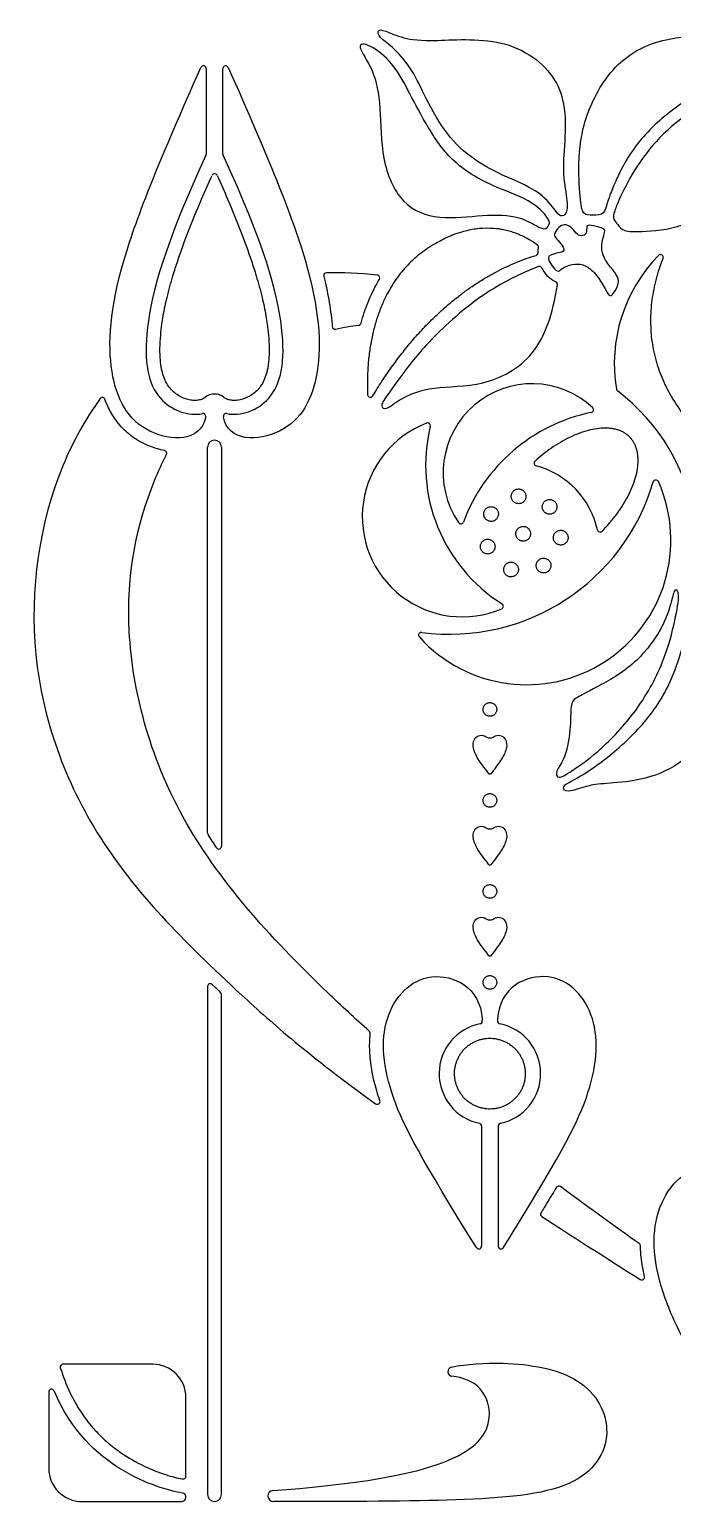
# Model space of a CAD drawing. Header units: millimetres. Extents: x -84 to 83, y -94 to 93.
# Drawn here: x -45.46 to -30.66, y 24.61 to 58.46 of the extents above; entities that cross this region are included whole.
import ezdxf

# ---------------------------------------------------------------- set-up
doc = ezdxf.new("R2010")
doc.units = ezdxf.units.MM
doc.header["$MEASUREMENT"] = 0
doc.layers.add('Default', color=18, linetype='Continuous')

msp = doc.modelspace()

# ---------------------------------------------------------------- linework, layer by layer
at = {"layer": 'Default', "color": 5}
for p, q in [((-41.39, 57.561), (-41.39, 55.597)), ((-41.007, 55.597), (-41.007, 57.561)), ((-41.358, 39.976), (-41.358, 48.856)), ((-41.039, 48.856), (-41.039, 39.673)), ((-41.358, 36.456), (-41.358, 24.765)), ((-41.039, 24.765), (-41.039, 36.269)), ((-35.04, 35.699), (-35.038, 35.659)), ((-34.684, 35.699), (-34.687, 35.659)), ((-35.054, 33.242), (-35.054, 30.481)), ((-34.671, 33.242), (-34.671, 30.481)), ((-42.622, 27.764), (-44.687, 27.764)), ((-45.015, 27.126), (-45.015, 25.371)), ((-41.857, 25.187), (-41.857, 26.999)), ((-44.25, 24.606), (-41.955, 24.606))]:
    msp.add_line(p, q, dxfattribs=at)
for centre, radius, start, end in [((-41.454, 57.561), 0.0638, 360, 155.9389), ((-40.943, 57.561), 0.0638, 24.0611, 180), ((-41.454, 55.597), 0.0638, 335.2046, 0), ((-40.943, 55.597), 0.0638, 180, 204.7954), ((-41.199, 55.081), 0.0638, 24.2483, 155.7517), ((-33.806, 53.45), 0.0638, 348.3496, 53.5776), ((-33.819, 53.327), 0.0638, 286.7224, 1.8642), ((-28.461, 50.781), 3.538, 135.4128, 189.6525), ((-30.936, 53.22), 0.0638, 338.8616, 135.4128), ((-38.624, 52.802), 0.0638, 91.5335, 193.7639), ((-33.721, 52.95), 0.0638, 27.0347, 111.2769), ((-37.458, 52.748), 0.0638, 328.7358, 83.4593), ((-33.373, 52.599), 0.0638, 351.1177, 67.4053), ((-38.426, 51.634), 0.0638, 184.6092, 282.5267), ((-37.889, 51.723), 0.0638, 276.0618, 344.896), ((-33.892, 48.267), 2.046, 47.0413, 214.1332), ((-31.887, 50.198), 0.0638, 189.6525, 232.8873), ((-34.727, 46.445), 4.643, 8.542, 52.8873), ((-43.781, 49.934), 0.0638, 20.6649, 144.2604), ((-41.199, 49.728), 0.348, 51.2802, 128.7195), ((-37.613, 50.066), 0.0638, 182.401, 329.0513), ((-41.465, 49.566), 0.0638, 349.6754, 102.308), ((-40.932, 49.566), 0.0638, 77.694, 190.3331), ((-31.712, 45.723), 4.016, 101.7211, 159.4533), ((-32.541, 49.717), 0.0638, 281.7211, 47.0413), ((-35.496, 47.256), 2.303, 110.9006, 293.1524), ((-32.574, 48.438), 3.767, 166.2602, 237.7928), ((-36.295, 49.348), 0.0638, 346.2602, 110.9006), ((-42.363, 48.716), 0.0638, 332.646, 79.3939), ((-41.199, 48.856), 0.159, 0, 180), ((-33.782, 48.489), 0.0638, 131.9397, 255.0148), ((-34.306, 46.53), 1.964, 12.4552, 75.0148), ((-31.042, 48.036), 0.0638, 23.9699, 163.5288), ((-34.018, 46.713), 3.321, 222.0072, 23.9699), ((-35.788, 49.44), 4.886, 262.4482, 343.5288), ((-35.532, 47.154), 0.0638, 214.1332, 339.4533), ((-32.326, 46.967), 0.0638, 192.4552, 315.5303), ((-34.616, 45.197), 0.0638, 293.1524, 57.7928), ((-36.439, 44.533), 0.0638, 82.4482, 222.0072), ((-41.298, 39.976), 0.06, 180, 212.4014), ((-41.099, 39.673), 0.06, 214.2, 0), ((-41.298, 36.456), 0.06, 46.6328, 180), ((-41.099, 36.269), 0.06, 0, 46.9267), ((-34.862, 34.447), 1.168, 101.2041, 258.0476), ((-35.102, 35.655), 0.0638, 281.2041, 3.3526), ((-34.623, 35.655), 0.0638, 176.6474, 258.7959), ((-34.862, 34.447), 1.168, 281.9524, 78.7959), ((-37.678, 35.372), 0.0638, 353.8874, 48.0817), ((-37.455, 33.806), 0.0638, 234.1495, 18.9403), ((-35.118, 33.242), 0.0638, 360, 78.0476), ((-34.607, 33.242), 0.0638, 101.9524, 180), ((-33.278, 31.8), 0.0638, 53.4193, 149.363), ((-33.632, 31.213), 0.0638, 148.6644, 237.0258), ((-35.118, 30.481), 0.0638, 211.895, 0), ((-34.607, 30.481), 0.0638, 180, 328.105), ((-31.462, 30.486), 0.0638, 1.8219, 54.5777), ((-31.367, 29.766), 0.0638, 237.772, 12.6788), ((-44.687, 27.7), 0.0638, 90, 197.5354), ((-42.622, 26.999), 0.765, 0, 90), ((-35.724, 27.593), 0.107, 101.4238, 263.7532), ((-44.951, 27.126), 0.0638, 23.0246, 180), ((-44.25, 25.371), 0.765, 180, 270), ((-41.92, 25.187), 0.0638, 259.222, 360), ((-41.955, 24.704), 0.0985, 270.0002, 80.3488), ((-41.199, 24.765), 0.159, 180, 360), ((-39.845, 24.733), 0.127, 94.0893, 270.0007)]:
    msp.add_arc(centre, radius, start, end, dxfattribs=at)
for points, degree in [([(-36.365, 56.954), (-36.242, 56.707), (-35.935, 56.114), (-35.322, 55.501), (-34.593, 55.106), (-33.723, 54.761), (-33.341, 54.29), (-33.243, 54.133), (-33.078, 54.219), (-33.078, 54.521), (-33.204, 55.227), (-33.122, 55.907), (-33.115, 57.28), (-34.405, 58.318), (-36.271, 58.176), (-36.865, 58.249), (-37.308, 58.451), (-37.458, 58.468), (-37.422, 58.276), (-37.136, 58.103), (-36.673, 57.595), (-36.488, 57.201), (-36.365, 56.954)], 3), ([(-32.008, 54.882), (-31.908, 55.119), (-31.587, 55.783), (-30.682, 56.658), (-29.634, 57.242), (-28.942, 57.827), (-28.877, 58.073), (-29.028, 58.108), (-29.507, 58.166), (-30.437, 58.382), (-31.809, 57.949), (-32.615, 56.738), (-32.845, 55.63), (-32.796, 54.601), (-32.734, 54.218), (-32.591, 54.182), (-32.251, 54.189), (-32.19, 54.361), (-32.109, 54.645), (-32.008, 54.882)], 3), ([(-36.335, 56.305), (-36.171, 56.022), (-35.779, 55.398), (-34.794, 54.834), (-33.912, 54.555), (-33.446, 54.064), (-33.518, 53.934), (-33.621, 53.815), (-34.141, 54.189), (-35.002, 54.21), (-36.041, 54.064), (-36.922, 54.402), (-37.38, 55.47), (-37.365, 56.715), (-37.525, 57.552), (-37.974, 58.142), (-37.646, 58.147), (-37.088, 57.698), (-36.758, 57.093), (-36.498, 56.587), (-36.335, 56.305)], 3), ([(-31.912, 54.489), (-31.846, 54.64), (-31.624, 55.128), (-31.056, 55.912), (-30.333, 56.545), (-29.57, 56.924), (-28.959, 57.424), (-28.792, 57.74), (-28.656, 57.618), (-28.801, 57.257), (-28.95, 56.467), (-29.114, 55.243), (-29.625, 54.36), (-30.53, 53.855), (-31.578, 53.798), (-31.833, 53.839), (-31.954, 54.028), (-32.027, 54.098), (-32.015, 54.22), (-31.977, 54.338), (-31.912, 54.489)], 3), ([(-32.218, 52.514), (-32.268, 52.601), (-32.438, 52.873), (-32.67, 53.05), (-32.899, 53.084), (-33.174, 53.005), (-33.271, 52.881), (-33.363, 52.926), (-33.503, 53.124), (-33.543, 53.248), (-33.357, 53.319), (-33.13, 53.34), (-33.183, 53.49), (-33.33, 53.65), (-33.409, 53.737), (-33.278, 53.931), (-33.146, 53.984), (-32.995, 53.939), (-32.88, 53.763), (-32.761, 53.692), (-32.624, 53.763), (-32.645, 53.949), (-32.574, 53.975), (-32.259, 53.89), (-32.201, 53.85), (-32.259, 53.681), (-32.307, 53.46), (-32.247, 53.191), (-32.023, 52.919), (-31.872, 52.722), (-31.936, 52.518), (-32.054, 52.321), (-32.141, 52.352), (-32.169, 52.427), (-32.218, 52.514)], 3), ([(-33.755, 53.329), (-33.757, 53.376), (-33.744, 53.437)], 2), ([(-37.45, 52.811), (-37.869, 52.859), (-38.26, 52.876), (-38.625, 52.866)], 3), ([(-33.348, 52.658), (-33.479, 52.712), (-33.589, 52.833), (-33.664, 52.979)], 3), ([(-38.412, 51.572), (-38.234, 51.612), (-38.056, 51.641), (-37.882, 51.66)], 3), ([(-34.096, 47.857), (-34.105, 47.864), (-34.124, 47.876), (-34.155, 47.889), (-34.188, 47.895), (-34.221, 47.894), (-34.254, 47.887), (-34.285, 47.874), (-34.312, 47.855), (-34.335, 47.831), (-34.354, 47.803), (-34.366, 47.772), (-34.372, 47.739), (-34.372, 47.706), (-34.365, 47.673), (-34.351, 47.642), (-34.332, 47.615), (-34.308, 47.591), (-34.28, 47.573), (-34.249, 47.561), (-34.216, 47.555), (-34.183, 47.555), (-34.15, 47.562), (-34.12, 47.575), (-34.092, 47.594), (-34.069, 47.618), (-34.051, 47.646), (-34.038, 47.677), (-34.032, 47.71), (-34.033, 47.744), (-34.04, 47.776), (-34.053, 47.807), (-34.072, 47.835), (-34.088, 47.85), (-34.096, 47.857)], 3), ([(-34.874, 47.483), (-34.884, 47.48), (-34.906, 47.473), (-34.935, 47.457), (-34.96, 47.435), (-34.98, 47.408), (-34.995, 47.378), (-35.004, 47.346), (-35.006, 47.313), (-35.002, 47.28), (-34.992, 47.248), (-34.975, 47.219), (-34.953, 47.194), (-34.927, 47.173), (-34.897, 47.158), (-34.864, 47.149), (-34.831, 47.147), (-34.798, 47.151), (-34.766, 47.162), (-34.737, 47.178), (-34.712, 47.2), (-34.691, 47.227), (-34.677, 47.257), (-34.668, 47.289), (-34.665, 47.322), (-34.67, 47.356), (-34.68, 47.387), (-34.697, 47.416), (-34.719, 47.442), (-34.745, 47.462), (-34.775, 47.477), (-34.807, 47.486), (-34.841, 47.488), (-34.863, 47.485), (-34.874, 47.483)], 3), ([(-33.319, 47.483), (-33.319, 47.494), (-33.321, 47.516), (-33.331, 47.548), (-33.347, 47.578), (-33.368, 47.604), (-33.394, 47.625), (-33.423, 47.64), (-33.455, 47.65), (-33.489, 47.653), (-33.522, 47.65), (-33.554, 47.64), (-33.583, 47.625), (-33.609, 47.604), (-33.63, 47.578), (-33.646, 47.548), (-33.656, 47.516), (-33.659, 47.483), (-33.656, 47.45), (-33.646, 47.418), (-33.63, 47.388), (-33.609, 47.362), (-33.583, 47.341), (-33.554, 47.325), (-33.522, 47.316), (-33.489, 47.312), (-33.455, 47.316), (-33.423, 47.325), (-33.394, 47.341), (-33.368, 47.362), (-33.347, 47.388), (-33.331, 47.418), (-33.321, 47.45), (-33.319, 47.472), (-33.319, 47.483)], 3), ([(-35.066, 46.642), (-35.07, 46.632), (-35.078, 46.611), (-35.083, 46.578), (-35.082, 46.544), (-35.074, 46.512), (-35.06, 46.482), (-35.04, 46.455), (-35.015, 46.432), (-34.987, 46.415), (-34.955, 46.403), (-34.922, 46.398), (-34.889, 46.399), (-34.856, 46.407), (-34.826, 46.421), (-34.799, 46.441), (-34.777, 46.466), (-34.759, 46.494), (-34.748, 46.526), (-34.742, 46.559), (-34.744, 46.592), (-34.752, 46.625), (-34.766, 46.655), (-34.786, 46.682), (-34.81, 46.705), (-34.839, 46.722), (-34.87, 46.733), (-34.903, 46.739), (-34.937, 46.737), (-34.969, 46.729), (-34.999, 46.715), (-35.026, 46.695), (-35.049, 46.671), (-35.061, 46.652), (-35.066, 46.642)], 3), ([(-33.932, 46.82), (-33.929, 46.831), (-33.926, 46.853), (-33.927, 46.887), (-33.935, 46.919), (-33.949, 46.95), (-33.969, 46.977), (-33.994, 46.999), (-34.022, 47.017), (-34.054, 47.028), (-34.087, 47.033), (-34.12, 47.032), (-34.152, 47.024), (-34.183, 47.01), (-34.21, 46.99), (-34.233, 46.966), (-34.25, 46.937), (-34.261, 46.906), (-34.267, 46.873), (-34.265, 46.839), (-34.257, 46.807), (-34.243, 46.777), (-34.224, 46.75), (-34.199, 46.727), (-34.171, 46.709), (-34.139, 46.698), (-34.106, 46.693), (-34.073, 46.694), (-34.04, 46.702), (-34.01, 46.716), (-33.983, 46.736), (-33.96, 46.76), (-33.943, 46.789), (-33.935, 46.81), (-33.932, 46.82)], 3), ([(-33.127, 46.642), (-33.118, 46.649), (-33.102, 46.664), (-33.084, 46.692), (-33.07, 46.723), (-33.063, 46.755), (-33.063, 46.789), (-33.069, 46.822), (-33.081, 46.853), (-33.099, 46.881), (-33.123, 46.905), (-33.15, 46.924), (-33.181, 46.937), (-33.214, 46.944), (-33.247, 46.944), (-33.28, 46.938), (-33.311, 46.926), (-33.339, 46.908), (-33.363, 46.884), (-33.382, 46.857), (-33.395, 46.826), (-33.402, 46.793), (-33.403, 46.76), (-33.397, 46.727), (-33.384, 46.696), (-33.366, 46.668), (-33.343, 46.644), (-33.315, 46.625), (-33.285, 46.612), (-33.252, 46.605), (-33.218, 46.604), (-33.186, 46.61), (-33.155, 46.623), (-33.136, 46.635), (-33.127, 46.642)], 3), ([(-30.336, 44.652), (-30.416, 44.275), (-30.668, 43.408), (-31.301, 42.466), (-32.249, 41.612), (-32.932, 41.191), (-33.177, 41.087), (-33.177, 40.938), (-32.967, 40.942), (-32.493, 41.116), (-32.014, 41.118), (-31.027, 41.252), (-30.179, 41.766), (-29.499, 42.656), (-29.26, 43.993), (-29.385, 45.024), (-29.759, 45.815), (-30.068, 46.099), (-30.083, 46.398), (-29.949, 46.697), (-30.143, 46.747), (-30.358, 46.947), (-30.417, 46.787), (-30.467, 46.598), (-30.323, 46.423), (-30.183, 45.675), (-30.255, 45.03), (-30.336, 44.652)], 3), ([(-34.528, 45.967), (-34.523, 45.957), (-34.511, 45.938), (-34.489, 45.914), (-34.462, 45.894), (-34.431, 45.88), (-34.399, 45.872), (-34.365, 45.871), (-34.332, 45.876), (-34.301, 45.887), (-34.272, 45.905), (-34.248, 45.927), (-34.228, 45.954), (-34.214, 45.985), (-34.206, 46.017), (-34.205, 46.05), (-34.21, 46.083), (-34.221, 46.115), (-34.239, 46.143), (-34.261, 46.168), (-34.288, 46.188), (-34.319, 46.202), (-34.351, 46.21), (-34.384, 46.211), (-34.418, 46.206), (-34.449, 46.195), (-34.478, 46.177), (-34.502, 46.155), (-34.522, 46.128), (-34.536, 46.097), (-34.544, 46.065), (-34.545, 46.031), (-34.54, 45.998), (-34.532, 45.977), (-34.528, 45.967)], 3), ([(-33.665, 45.967), (-33.654, 45.965), (-33.632, 45.962), (-33.599, 45.964), (-33.566, 45.973), (-33.536, 45.988), (-33.51, 46.009), (-33.488, 46.034), (-33.472, 46.063), (-33.461, 46.095), (-33.457, 46.128), (-33.459, 46.161), (-33.468, 46.193), (-33.483, 46.223), (-33.503, 46.25), (-33.529, 46.272), (-33.558, 46.288), (-33.589, 46.299), (-33.622, 46.303), (-33.656, 46.301), (-33.688, 46.292), (-33.718, 46.277), (-33.744, 46.257), (-33.766, 46.231), (-33.783, 46.202), (-33.794, 46.171), (-33.798, 46.137), (-33.795, 46.104), (-33.787, 46.072), (-33.772, 46.042), (-33.751, 46.015), (-33.726, 45.993), (-33.697, 45.977), (-33.676, 45.97), (-33.665, 45.967)], 3), ([(-32.484, 43.294), (-32.262, 43.41), (-31.579, 43.776), (-30.93, 44.592), (-30.69, 45.236), (-30.617, 45.651), (-30.481, 45.51), (-30.588, 44.933), (-30.822, 43.942), (-31.491, 42.712), (-32.466, 41.749), (-32.933, 41.442), (-33.328, 41.18), (-33.352, 41.423), (-33.128, 41.667), (-32.994, 42.372), (-33.014, 42.966), (-32.907, 43.078), (-32.705, 43.177), (-32.484, 43.294)], 3), ([(-34.705, 42.824), (-34.705, 42.834), (-34.707, 42.855), (-34.716, 42.885), (-34.73, 42.912), (-34.75, 42.936), (-34.774, 42.956), (-34.802, 42.971), (-34.832, 42.98), (-34.862, 42.983), (-34.893, 42.98), (-34.923, 42.971), (-34.951, 42.956), (-34.975, 42.936), (-34.994, 42.912), (-35.009, 42.885), (-35.018, 42.855), (-35.021, 42.824), (-35.018, 42.793), (-35.009, 42.763), (-34.994, 42.736), (-34.975, 42.712), (-34.951, 42.692), (-34.923, 42.677), (-34.893, 42.668), (-34.862, 42.665), (-34.832, 42.668), (-34.802, 42.677), (-34.774, 42.692), (-34.75, 42.712), (-34.73, 42.736), (-34.716, 42.763), (-34.707, 42.793), (-34.705, 42.814), (-34.705, 42.824)], 3), ([(-34.705, 40.731), (-34.705, 40.741), (-34.707, 40.762), (-34.716, 40.792), (-34.73, 40.819), (-34.75, 40.843), (-34.774, 40.863), (-34.802, 40.878), (-34.832, 40.887), (-34.862, 40.89), (-34.893, 40.887), (-34.923, 40.878), (-34.951, 40.863), (-34.975, 40.843), (-34.994, 40.819), (-35.009, 40.792), (-35.018, 40.762), (-35.021, 40.731), (-35.018, 40.7), (-35.009, 40.67), (-34.994, 40.643), (-34.975, 40.619), (-34.951, 40.599), (-34.923, 40.584), (-34.893, 40.575), (-34.862, 40.572), (-34.832, 40.575), (-34.802, 40.584), (-34.774, 40.599), (-34.75, 40.619), (-34.73, 40.643), (-34.716, 40.67), (-34.707, 40.7), (-34.705, 40.721), (-34.705, 40.731)], 3), ([(-41.149, 39.64), (-41.217, 39.74), (-41.284, 39.841), (-41.349, 39.944)], 3), ([(-34.705, 38.638), (-34.705, 38.649), (-34.707, 38.669), (-34.716, 38.699), (-34.73, 38.726), (-34.75, 38.75), (-34.774, 38.77), (-34.802, 38.785), (-34.832, 38.794), (-34.862, 38.797), (-34.893, 38.794), (-34.923, 38.785), (-34.951, 38.77), (-34.975, 38.75), (-34.994, 38.726), (-35.009, 38.699), (-35.018, 38.669), (-35.021, 38.638), (-35.018, 38.607), (-35.009, 38.578), (-34.994, 38.55), (-34.975, 38.526), (-34.951, 38.506), (-34.923, 38.492), (-34.893, 38.483), (-34.862, 38.48), (-34.832, 38.483), (-34.802, 38.492), (-34.774, 38.506), (-34.75, 38.526), (-34.73, 38.55), (-34.716, 38.578), (-34.707, 38.607), (-34.705, 38.628), (-34.705, 38.638)], 3), ([(-34.705, 36.545), (-34.705, 36.556), (-34.707, 36.576), (-34.716, 36.606), (-34.73, 36.634), (-34.75, 36.658), (-34.774, 36.677), (-34.802, 36.692), (-34.832, 36.701), (-34.862, 36.704), (-34.893, 36.701), (-34.923, 36.692), (-34.951, 36.677), (-34.975, 36.658), (-34.994, 36.634), (-35.009, 36.606), (-35.018, 36.576), (-35.021, 36.545), (-35.018, 36.514), (-35.009, 36.485), (-34.994, 36.457), (-34.975, 36.433), (-34.951, 36.413), (-34.923, 36.399), (-34.893, 36.39), (-34.862, 36.387), (-34.832, 36.39), (-34.802, 36.399), (-34.774, 36.413), (-34.75, 36.433), (-34.73, 36.457), (-34.716, 36.485), (-34.707, 36.514), (-34.705, 36.535), (-34.705, 36.545)], 3), ([(-31.425, 30.538), (-31.919, 30.889), (-32.54, 31.332), (-33.24, 31.852)], 3), ([(-33.666, 31.159), (-32.987, 30.719), (-32.235, 30.238), (-31.401, 29.712)], 3)]:
    msp.add_open_spline(points, degree=degree, dxfattribs=at)
for points, knots in [([(-41.402, 49.554), (-41.509, 48.964), (-42.948, 49.016), (-43.714, 50.431), (-43.561, 52.779), (-42.435, 55.519), (-41.512, 57.587)], [43.47504, 43.47504, 43.47504, 43.47504, 47.682905, 52.114075, 56.545246, 60.64234, 60.64234, 60.64234, 60.64234]), ([(-40.885, 57.587), (-39.962, 55.519), (-38.836, 52.779), (-38.683, 50.431), (-39.449, 49.016), (-40.888, 48.964), (-40.995, 49.554)], [35.400469, 35.400469, 35.400469, 35.400469, 39.497564, 43.928734, 48.359904, 52.567501, 52.567501, 52.567501, 52.567501]), ([(-41.396, 55.571), (-42.348, 53.509), (-42.945, 51.313), (-42.626, 49.836), (-41.79, 49.56), (-41.478, 49.628)], [32.022338, 32.022338, 32.022338, 32.022338, 35.883438, 39.752476, 43.278459, 43.278459, 43.278459, 43.278459]), ([(-40.919, 49.628), (-40.607, 49.56), (-39.771, 49.836), (-39.452, 51.313), (-40.049, 53.509), (-41.001, 55.571)], [52.764094, 52.764094, 52.764094, 52.764094, 56.289935, 60.158972, 64.020073, 64.020073, 64.020073, 64.020073]), ([(-41.416, 50), (-41.44, 49.98), (-41.496, 49.95), (-41.593, 49.929), (-41.7, 49.928), (-41.82, 49.95), (-41.987, 50.01), (-42.141, 50.114), (-42.265, 50.259), (-42.341, 50.396), (-42.389, 50.53), (-42.417, 50.648), (-42.434, 50.747), (-42.452, 50.904), (-42.459, 51.136), (-42.443, 51.413), (-42.414, 51.663), (-42.369, 51.953), (-42.291, 52.327), (-42.174, 52.749), (-42.014, 53.247), (-41.799, 53.835), (-41.531, 54.489), (-41.339, 54.924), (-41.257, 55.107)], [29.823281, 29.823281, 29.823281, 29.823281, 29.976401, 30.117133, 30.286436, 30.478916, 30.686782, 31.121014, 31.3409, 31.578371, 31.853579, 32.010121, 32.145967, 32.330022, 32.748919, 33.240802, 33.631316, 33.934471, 34.617581, 35.43044, 35.993516, 37.078817, 38.373451, 39.317062, 39.317062, 39.317062, 39.317062]), ([(-41.14, 55.107), (-41.058, 54.924), (-40.866, 54.489), (-40.598, 53.835), (-40.383, 53.247), (-40.223, 52.749), (-40.106, 52.327), (-40.028, 51.953), (-39.983, 51.663), (-39.954, 51.413), (-39.938, 51.136), (-39.945, 50.904), (-39.963, 50.747), (-39.98, 50.648), (-40.008, 50.53), (-40.056, 50.396), (-40.132, 50.259), (-40.256, 50.114), (-40.41, 50.01), (-40.578, 49.95), (-40.697, 49.928), (-40.804, 49.929), (-40.901, 49.95), (-40.957, 49.98), (-40.981, 50)], [19.593079, 19.593079, 19.593079, 19.593079, 20.536689, 21.831323, 22.916624, 23.4797, 24.292559, 24.975669, 25.278824, 25.669338, 26.161222, 26.580119, 26.764173, 26.90002, 27.056561, 27.331769, 27.56924, 27.789126, 28.223358, 28.431225, 28.623705, 28.793007, 28.93374, 29.086856, 29.086856, 29.086856, 29.086856]), ([(-33.744, 53.009), (-34.658, 52.653), (-35.8, 51.792), (-36.671, 50.835), (-37.234, 50.032), (-37.402, 49.797), (-37.257, 49.686), (-36.966, 49.966), (-36.21, 50.274), (-35.038, 50.223), (-33.778, 50.86), (-33.416, 51.906), (-33.31, 52.589)], [18.898512, 18.898512, 18.898512, 18.898512, 20.619501, 22.411274, 24.203048, 25.994821, 27.786595, 29.578368, 31.370142, 33.161915, 34.953689, 36.700989, 36.700989, 36.700989, 36.700989]), ([(-38.686, 52.787), (-38.642, 52.61), (-38.564, 52.245), (-38.509, 51.857), (-38.491, 51.648), (-38.49, 51.629)], [10.339751, 10.339751, 10.339751, 10.339751, 11.196598, 12.094895, 12.183498, 12.183498, 12.183498, 12.183498]), ([(-37.827, 51.707), (-37.816, 51.749), (-37.781, 51.873), (-37.713, 52.074), (-37.619, 52.307), (-37.515, 52.521), (-37.44, 52.655), (-37.403, 52.714)], [6.43598, 6.43598, 6.43598, 6.43598, 6.642661, 7.041016, 7.433795, 7.826575, 8.156224, 8.156224, 8.156224, 8.156224]), ([(-43.833, 49.971), (-44.17, 49.502), (-45.136, 47.767), (-45.687, 44.03), (-44.11, 39.714), (-41.373, 36.938), (-39.054, 34.882), (-37.493, 33.754)], [57.665388, 57.665388, 57.665388, 57.665388, 61.570303, 70.930058, 80.289813, 89.649568, 94.559747, 94.559747, 94.559747, 94.559747]), ([(-42.351, 48.779), (-42.467, 48.8), (-42.711, 48.871), (-43.055, 49.05), (-43.358, 49.315), (-43.578, 49.626), (-43.681, 49.85), (-43.721, 49.956)], [54.480503, 54.480503, 54.480503, 54.480503, 55.034574, 55.669569, 56.295368, 56.914631, 57.449673, 57.449673, 57.449673, 57.449673]), ([(-37.635, 35.419), (-37.961, 35.712), (-39.679, 37.298), (-42.316, 40.246), (-43.479, 44.796), (-42.929, 47.34), (-42.409, 48.488), (-42.306, 48.687)], [31.074223, 31.074223, 31.074223, 31.074223, 32.622109, 39.35553, 46.08895, 52.822371, 54.294193, 54.294193, 54.294193, 54.294193]), ([(-34.884, 41.344), (-35.006, 41.505), (-35.152, 41.684), (-35.268, 41.963), (-35.238, 42.129), (-35.136, 42.233), (-34.973, 42.236), (-34.927, 42.167), (-34.862, 42.167)], [20.220783, 20.220783, 20.220783, 20.220783, 21.270544, 22.380855, 23.491165, 24.601476, 25.711787, 26.822097, 26.822097, 26.822097, 26.822097]), ([(-34.862, 42.167), (-34.798, 42.167), (-34.752, 42.236), (-34.589, 42.233), (-34.487, 42.129), (-34.457, 41.963), (-34.573, 41.684), (-34.719, 41.505), (-34.841, 41.344)], [26.822097, 26.822097, 26.822097, 26.822097, 27.932408, 29.042718, 30.153029, 31.26334, 32.37365, 33.423412, 33.423412, 33.423412, 33.423412]), ([(-34.884, 39.251), (-35.006, 39.412), (-35.152, 39.591), (-35.268, 39.87), (-35.238, 40.037), (-35.136, 40.14), (-34.973, 40.143), (-34.927, 40.074), (-34.862, 40.074)], [20.220783, 20.220783, 20.220783, 20.220783, 21.270544, 22.380855, 23.491165, 24.601476, 25.711787, 26.822097, 26.822097, 26.822097, 26.822097]), ([(-34.862, 40.074), (-34.798, 40.074), (-34.752, 40.143), (-34.589, 40.14), (-34.487, 40.037), (-34.457, 39.87), (-34.573, 39.591), (-34.719, 39.412), (-34.841, 39.251)], [26.822097, 26.822097, 26.822097, 26.822097, 27.932408, 29.042718, 30.153029, 31.26334, 32.37365, 33.423412, 33.423412, 33.423412, 33.423412]), ([(-34.884, 37.158), (-35.006, 37.319), (-35.152, 37.498), (-35.268, 37.778), (-35.238, 37.944), (-35.136, 38.048), (-34.973, 38.05), (-34.927, 37.981), (-34.862, 37.981)], [20.220783, 20.220783, 20.220783, 20.220783, 21.270544, 22.380855, 23.491165, 24.601476, 25.711787, 26.822097, 26.822097, 26.822097, 26.822097]), ([(-34.862, 37.981), (-34.798, 37.981), (-34.752, 38.05), (-34.589, 38.048), (-34.487, 37.944), (-34.457, 37.778), (-34.573, 37.498), (-34.719, 37.319), (-34.841, 37.158)], [26.822097, 26.822097, 26.822097, 26.822097, 27.932408, 29.042718, 30.153029, 31.26334, 32.37365, 33.423412, 33.423412, 33.423412, 33.423412]), ([(-35.172, 30.447), (-36.434, 32.476), (-37.28, 34.019), (-37.429, 35.816), (-36.328, 37.012), (-35.084, 36.445), (-35.04, 35.699)], [36.290991, 36.290991, 36.290991, 36.290991, 40.100981, 44.206267, 48.311553, 52.416838, 52.416838, 52.416838, 52.416838]), ([(-34.553, 30.447), (-33.291, 32.476), (-32.445, 34.019), (-32.296, 35.816), (-33.397, 37.012), (-34.641, 36.445), (-34.684, 35.699)], [32.992323, 32.992323, 32.992323, 32.992323, 36.802314, 40.907599, 45.012885, 49.11817, 49.11817, 49.11817, 49.11817]), ([(-41.058, 36.313), (-41.087, 36.34), (-41.153, 36.402), (-41.22, 36.465), (-41.257, 36.5)], [134.5510321, 134.5510321, 134.5510321, 134.5510321, 134.6700012, 134.8236308, 134.8236308, 134.8236308, 134.8236308]), ([(-37.395, 33.826), (-37.42, 33.9), (-37.49, 34.118), (-37.578, 34.477), (-37.633, 34.9), (-37.631, 35.194), (-37.617, 35.346), (-37.615, 35.365)], [94.812454, 94.812454, 94.812454, 94.812454, 95.180462, 95.887032, 96.550832, 97.181399, 97.268848, 97.268848, 97.268848, 97.268848]), ([(-28.726, 25.497), (-30.122, 27.738), (-31.048, 29.424), (-31.211, 31.384), (-30.012, 32.687), (-28.658, 32.069), (-28.61, 31.257)], [37.883691, 37.883691, 37.883691, 37.883691, 41.718874, 45.824159, 49.929445, 54.034731, 54.034731, 54.034731, 54.034731]), ([(-33.333, 31.833), (-33.425, 31.678), (-33.543, 31.482), (-33.661, 31.287), (-33.686, 31.246)], [-582.296823, -582.296823, -582.296823, -582.296823, -581.448622, -581.222924, -581.222924, -581.222924, -581.222924]), ([(-31.304, 29.78), (-31.317, 29.834), (-31.359, 30.038), (-31.389, 30.275), (-31.398, 30.458), (-31.399, 30.488)], [-587.495371, -587.495371, -587.495371, -587.495371, -587.23266, -586.515539, -586.373015, -586.373015, -586.373015, -586.373015]), ([(-35.745, 27.699), (-35.39, 27.77), (-34.404, 27.843), (-32.641, 27.552), (-31.921, 26.18), (-32.724, 24.835), (-35.444, 24.608), (-37.947, 24.606), (-39.845, 24.606)], [45.314227, 45.314227, 45.314227, 45.314227, 47.992897, 51.796881, 55.600864, 59.404848, 63.208831, 66.915375, 66.915375, 66.915375, 66.915375]), ([(-44.748, 27.681), (-44.687, 27.488), (-44.56, 27.16), (-44.326, 26.731), (-44.086, 26.396), (-43.83, 26.113), (-43.562, 25.877), (-43.211, 25.624), (-42.8, 25.399), (-42.401, 25.245), (-42.129, 25.167), (-41.999, 25.137), (-41.937, 25.125), (-41.932, 25.124)], [32.6234, 32.6234, 32.6234, 32.6234, 33.573699, 34.2745, 34.915809, 35.51019, 36.066808, 36.59108, 37.543159, 38.26514, 38.598631, 38.874463, 38.895266, 38.895266, 38.895266, 38.895266]), ([(-39.854, 24.86), (-38.13, 24.983), (-35.809, 25.366), (-34.717, 26.23), (-34.955, 27.273), (-35.483, 27.459), (-35.735, 27.487)], [33.763681, 33.763681, 33.763681, 33.763681, 36.663689, 39.607914, 42.552139, 44.837142, 44.837142, 44.837142, 44.837142]), ([(-41.939, 24.801), (-42.236, 24.852), (-43.301, 25.137), (-44.498, 26.224), (-44.892, 27.151)], [30.858647, 30.858647, 30.858647, 30.858647, 34.104436, 37.320549, 37.320549, 37.320549, 37.320549])]:
    msp.add_open_spline(points, degree=3, knots=knots, dxfattribs=at)
for points, weights, knots in [([(-33.769, 53.502), (-34.957, 54.378), (-37.773, 52.378), (-37.676, 50.063)], [0.988255289634, 0.835928515363, 0.835928515363, 0.98369283183], [37.78672, 37.78672, 37.78672, 42.869023, 47.874635, 47.874635, 47.874635]), ([(-26.385, 47.868), (-28.815, 47.786), (-31.698, 51.073), (-30.877, 53.197)], [0.995113832132, 0.876557799027, 0.876557799027, 0.998212651712], [49.74201, 49.74201, 49.74201, 56.177364, 62.69628, 62.69628, 62.69628]), ([(-32.28, 46.922), (-30.909, 48.319), (-31.639, 49.082), (-32.369, 49.844), (-33.824, 48.536)], [0.97717254047, 0.719003751585, 1, 0.719003751585, 0.97717254047], [-0.983472, -0.983472, -0.983472, 0.523521, 0.523521, 2.030514, 2.030514, 2.030514]), ([(-34.05, 34.49), (-34.093, 35.303), (-34.906, 35.26), (-35.718, 35.217), (-35.675, 34.404), (-35.632, 33.591), (-34.819, 33.634), (-34.006, 33.678), (-34.05, 34.49)], [1, 0.707106781187, 1, 0.707106781187, 1, 0.707106781187, 1, 0.707106781187, 1], [0, 0, 0, 2.004558, 2.004558, 4.009116, 4.009116, 6.013674, 6.013674, 8.018232, 8.018232, 8.018232])]:
    msp.add_rational_spline(points, weights, degree=2, knots=knots, dxfattribs=at)
for points, weights in [([(-37.558, 50.033), (-36.019, 52.6), (-33.801, 53.266)], [0.996043742516, 0.944364763557, 0.997808742609]), ([(-34.862, 41.334), (-34.877, 41.334), (-34.884, 41.344)], [1, 0.867297604266, 1]), ([(-34.841, 41.344), (-34.848, 41.334), (-34.862, 41.334)], [1, 0.867297604266, 1]), ([(-34.862, 39.242), (-34.877, 39.242), (-34.884, 39.251)], [1, 0.867297604266, 1]), ([(-34.841, 39.251), (-34.848, 39.242), (-34.862, 39.242)], [1, 0.867297604266, 1]), ([(-34.862, 37.149), (-34.877, 37.149), (-34.884, 37.158)], [1, 0.867297604266, 1]), ([(-34.841, 37.158), (-34.848, 37.149), (-34.862, 37.149)], [1, 0.867297604266, 1])]:
    msp.add_rational_spline(points, weights, degree=2, dxfattribs=at)

doc.saveas('drawing.dxf')
